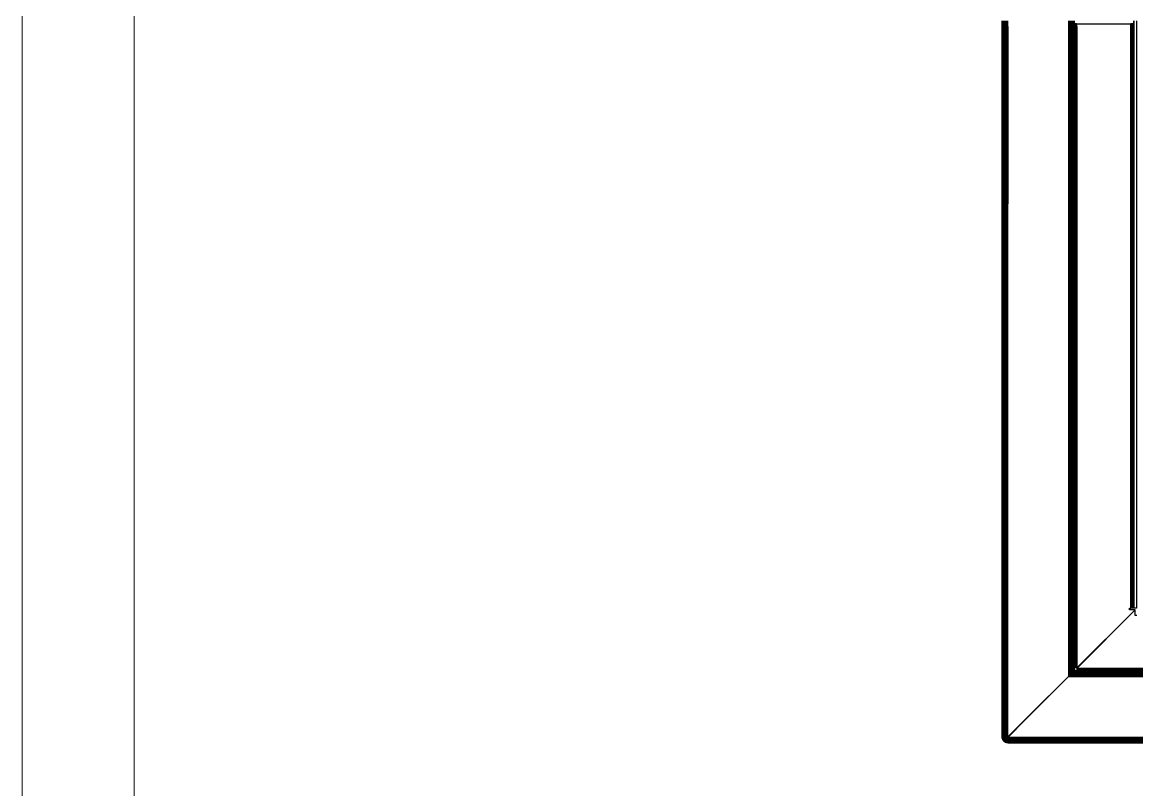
# Model space of a CAD drawing. Header units: inches. Extents: x 12 to 4609, y 5 to 3256.
# Drawn here: x 12 to 783, y 1609 to 2141 of the extents above; entities that cross this region are included whole.
import ezdxf

# ---------------------------------------------------------------- set-up
doc = ezdxf.new("R2010")
doc.units = ezdxf.units.IN
doc.header["$MEASUREMENT"] = 0
doc.layers.add('tabelka', color=155, linetype='Continuous')

msp = doc.modelspace()

# ---------------------------------------------------------------- linework, layer by layer
for p, q in [((690.19, 1645.8), (690.19, 2141.81)), ((690.19, 1645.8), (690.3, 2137.81)), ((690.3, 2137.81), (690.3, 2141.81)), ((690.3, 2137.81), (690.32, 1645.81)), ((690.51, 2137.81), (690.32, 1645.81)), ((690.51, 2137.81), (690.51, 2141.81)), ((690.52, 1645.82), (690.51, 2137.81)), ((690.52, 1645.82), (690.82, 2137.81)), ((690.54, 1645.82), (690.82, 2137.81)), ((690.82, 2137.81), (690.58, 1645.82)), ((690.82, 2137.81), (690.82, 2141.81)), ((690.82, 1645.82), (690.82, 2137.81)), ((690.82, 1645.82), (691.23, 2137.81)), ((691.23, 2137.81), (691.12, 1645.83)), ((691.23, 2137.81), (691.23, 2141.81)), ((691.72, 2137.81), (691.23, 1645.83)), ((691.23, 2137.81), (691.23, 1645.83)), ((691.69, 1645.84), (691.72, 2137.81)), ((691.69, 1645.84), (692.27, 2137.81)), ((691.72, 2137.81), (691.72, 2141.81)), ((692.27, 2137.81), (692.25, 1645.84)), ((692.25, 1645.84), (692.88, 2137.81)), ((692.27, 2137.81), (692.27, 2141.81)), ((692.88, 2137.81), (692.85, 1645.85)), ((692.88, 2137.81), (692.88, 2141.81)), ((693.52, 2137.81), (692.88, 1645.85)), ((692.88, 2137.81), (692.88, 1645.85)), ((693.49, 1645.86), (693.52, 2137.81)), ((693.52, 2137.81), (693.52, 2141.81)), ((693.52, 2137.81), (693.67, 1645.86)), ((694.18, 2137.81), (693.67, 1645.86)), ((694.18, 2137.81), (694.18, 2141.81)), ((694.18, 1645.86), (694.18, 2137.81)), ((736, 2141.81), (736, 1687.69)), ((736.7, 2141.81), (736, 1687.69)), ((736.7, 2141.81), (736.7, 1688.37)), ((737.37, 2141.81), (736.7, 1688.37)), ((737.37, 2141.81), (736.75, 1688.37)), ((737.37, 1688.98), (738, 2141.81)), ((737.37, 1688.98), (737.37, 2141.81)), ((737.47, 1689.08), (738, 2141.81)), ((738, 2141.81), (737.56, 1689.18)), ((738, 2141.81), (738, 1689.61)), ((738.58, 2141.81), (738, 1689.61)), ((738.58, 2141.81), (738.22, 1689.84)), ((738.57, 1690.18), (739.07, 2141.81)), ((738.57, 1690.18), (738.58, 2141.81)), ((738.79, 1690.4), (739.07, 2141.81)), ((739.07, 2141.81), (738.86, 1690.48)), ((739.07, 2141.81), (739.06, 1690.67)), ((739.46, 2137.81), (739.06, 1690.67)), ((739.47, 2138.72), (739.46, 2138.43)), ((739.51, 2138.43), (739.46, 2138.43)), ((739.46, 2138.43), (739.46, 2138.12)), ((739.51, 2138.12), (739.46, 2138.12)), ((739.46, 2138.12), (739.46, 2137.81)), ((739.51, 2137.81), (739.46, 2137.81)), ((739.47, 2051.24), (739.46, 2137.81)), ((739.47, 2141.81), (739.47, 2139.78)), ((739.51, 2139.81), (739.47, 2139.78)), ((739.47, 2139.78), (739.47, 2139.71)), ((739.51, 2139.71), (739.47, 2139.71)), ((739.47, 2139.71), (739.47, 2139.59)), ((739.47, 2139.59), (739.51, 2139.59)), ((739.47, 2139.59), (739.47, 2139.43)), ((739.51, 2139.43), (739.47, 2139.43)), ((739.47, 2139.43), (739.47, 2139.22)), ((739.51, 2139.22), (739.47, 2139.22)), ((739.47, 2139.22), (739.47, 2138.98)), ((739.51, 2138.98), (739.47, 2138.98)), ((739.47, 2138.98), (739.47, 2138.72)), ((739.51, 2138.72), (739.47, 2138.72)), ((739.47, 2051.24), (739.51, 2137.81)), ((739.76, 2139.78), (739.51, 2139.81)), ((739.51, 2139.71), (739.51, 2139.81)), ((739.76, 2139.71), (739.51, 2139.71)), ((739.51, 2139.59), (739.51, 2139.71)), ((739.51, 2139.59), (739.76, 2139.59)), ((739.51, 2139.43), (739.51, 2139.59)), ((739.76, 2139.43), (739.51, 2139.43)), ((739.51, 2139.22), (739.51, 2139.43)), ((739.76, 2139.22), (739.51, 2139.22)), ((739.51, 2138.98), (739.51, 2139.22)), ((739.76, 2138.98), (739.51, 2138.98)), ((739.51, 2138.72), (739.51, 2138.98)), ((739.76, 2138.72), (739.51, 2138.72)), ((739.51, 2138.43), (739.51, 2138.72)), ((739.76, 2138.43), (739.51, 2138.43)), ((739.51, 2138.12), (739.51, 2138.43)), ((739.76, 2138.12), (739.51, 2138.12)), ((739.51, 2137.81), (739.51, 2138.12)), ((739.51, 2137.81), (739.54, 1818.05)), ((739.76, 2137.81), (739.51, 2137.81)), ((739.67, 2009.97), (739.51, 2137.81)), ((739.67, 2009.97), (739.76, 2137.81)), ((739.76, 2137.81), (739.73, 1961.67)), ((739.76, 2141.81), (739.76, 2139.78)), ((739.95, 2139.78), (739.76, 2139.78)), ((739.76, 2139.78), (739.76, 2139.71)), ((739.95, 2139.71), (739.76, 2139.71)), ((739.76, 2139.71), (739.76, 2139.59)), ((739.76, 2139.59), (739.95, 2139.59)), ((739.76, 2139.59), (739.76, 2139.43)), ((739.95, 2139.43), (739.76, 2139.43)), ((739.76, 2139.43), (739.76, 2139.22)), ((739.95, 2139.22), (739.76, 2139.22)), ((739.76, 2139.22), (739.76, 2138.98)), ((739.95, 2138.98), (739.76, 2138.98)), ((739.76, 2138.98), (739.76, 2138.72)), ((739.95, 2138.72), (739.76, 2138.72)), ((739.76, 2138.72), (739.76, 2138.43)), ((739.95, 2138.43), (739.76, 2138.43)), ((739.76, 2138.43), (739.76, 2138.12)), ((739.95, 2138.12), (739.76, 2138.12)), ((739.76, 2138.12), (739.76, 2137.81)), ((739.97, 2137.81), (739.76, 2137.81)), ((739.87, 1849.78), (739.76, 2137.81)), ((739.95, 2141.81), (739.95, 2139.78)), ((739.98, 2139.81), (739.95, 2139.78)), ((739.95, 2139.78), (739.95, 2139.71)), ((739.98, 2139.71), (739.95, 2139.71)), ((739.95, 2139.71), (739.95, 2139.59)), ((739.95, 2139.59), (739.99, 2139.59)), ((739.95, 2139.59), (739.95, 2139.43)), ((739.99, 2139.43), (739.95, 2139.43)), ((739.95, 2139.43), (739.95, 2139.22)), ((739.99, 2139.22), (739.95, 2139.22)), ((739.95, 2139.22), (739.95, 2138.98)), ((739.99, 2138.98), (739.95, 2138.98)), ((739.95, 2138.98), (739.95, 2138.72)), ((739.99, 2138.72), (739.95, 2138.72)), ((739.95, 2138.72), (739.95, 2138.43)), ((739.99, 2138.43), (739.95, 2138.43)), ((739.95, 2138.43), (739.95, 2138.12)), ((739.99, 2138.12), (739.95, 2138.12)), ((739.95, 2138.12), (739.97, 2137.81)), ((739.97, 2137.81), (739.99, 2138.12)), ((739.97, 1914.44), (739.97, 2137.81)), ((740.03, 2137.81), (739.97, 1914.44)), ((740, 2141.81), (739.98, 2139.81)), ((740, 2139.78), (739.98, 2139.81)), ((739.98, 2139.71), (740, 2139.78)), ((739.99, 2139.59), (739.98, 2139.71)), ((739.98, 2139.71), (740.06, 2139.71)), ((739.99, 2139.43), (739.99, 2139.59)), ((739.99, 2139.59), (740.06, 2139.59)), ((739.99, 2139.22), (739.99, 2139.43)), ((739.99, 2139.43), (740.06, 2139.43)), ((739.99, 2138.98), (739.99, 2139.22)), ((739.99, 2139.22), (740.06, 2139.22)), ((739.99, 2138.72), (739.99, 2138.98)), ((739.99, 2138.98), (740.06, 2138.98)), ((739.99, 2138.43), (739.99, 2138.72)), ((739.99, 2138.72), (740.06, 2138.72)), ((740, 2138.16), (739.99, 2138.43)), ((740.07, 2138.43), (739.99, 2138.43)), ((740, 2138.16), (739.99, 2138.12)), ((740.03, 2137.81), (739.99, 2138.12)), ((740, 2139.78), (740.03, 2139.81)), ((740.07, 2138.43), (740, 2138.16)), ((740.06, 2139.81), (740.03, 2139.81)), ((740.06, 2139.71), (740.06, 2139.81)), ((740.13, 2139.81), (740.06, 2139.81)), ((740.06, 2139.59), (740.06, 2139.71)), ((740.13, 2139.71), (740.06, 2139.71)), ((740.06, 2139.59), (740.13, 2139.59)), ((740.06, 2139.43), (740.06, 2139.59)), ((740.06, 2139.22), (740.06, 2139.43)), ((740.13, 2139.43), (740.06, 2139.43)), ((740.06, 2138.98), (740.06, 2139.22)), ((740.13, 2139.22), (740.06, 2139.22)), ((740.06, 2138.72), (740.06, 2138.98)), ((740.13, 2138.98), (740.06, 2138.98)), ((740.07, 2138.43), (740.06, 2138.72)), ((740.13, 2138.72), (740.06, 2138.72)), ((740.06, 2137.81), (740.07, 2138.43)), ((740.09, 1936.57), (740.06, 2137.81)), ((740.12, 2094.27), (740.06, 2137.81)), ((740.13, 2138.59), (740.07, 2138.43)), ((740.13, 2138.59), (740.12, 2094.27)), ((740.13, 2139.71), (740.13, 2139.81)), ((740.29, 2139.81), (740.13, 2139.81)), ((740.13, 2139.59), (740.13, 2139.71)), ((740.29, 2139.71), (740.13, 2139.71)), ((740.13, 2139.43), (740.13, 2139.59)), ((740.13, 2139.59), (740.29, 2139.59)), ((740.13, 2139.22), (740.13, 2139.43)), ((740.29, 2139.43), (740.13, 2139.43)), ((740.13, 2138.98), (740.13, 2139.22)), ((740.29, 2139.22), (740.13, 2139.22)), ((740.13, 2138.72), (740.13, 2138.98)), ((740.29, 2138.98), (740.13, 2138.98)), ((740.19, 2138.72), (740.13, 2138.59)), ((740.13, 2138.59), (740.13, 2138.72)), ((740.19, 2138.72), (740.13, 2138.72)), ((740.29, 2138.89), (740.19, 2138.72)), ((740.29, 2137.81), (740.25, 2003.94)), ((740.29, 2139.71), (740.29, 2139.81)), ((740.49, 2139.81), (740.29, 2139.81)), ((740.29, 2139.59), (740.29, 2139.71)), ((740.49, 2139.71), (740.29, 2139.71)), ((740.29, 2139.43), (740.29, 2139.59)), ((740.29, 2139.59), (740.49, 2139.59)), ((740.29, 2139.22), (740.29, 2139.43)), ((740.49, 2139.43), (740.29, 2139.43)), ((740.29, 2138.98), (740.29, 2139.22)), ((740.49, 2139.22), (740.29, 2139.22)), ((740.35, 2138.98), (740.29, 2138.89)), ((740.29, 2138.89), (740.29, 2138.98)), ((740.35, 2138.98), (740.29, 2138.98)), ((740.29, 2137.81), (740.29, 2138.89)), ((740.3, 1967.92), (740.29, 2137.81)), ((740.49, 2139.15), (740.35, 2138.98)), ((740.39, 1898.1), (740.49, 2137.81)), ((740.47, 1841.41), (740.49, 2137.81)), ((740.49, 2139.71), (740.49, 2139.81)), ((740.49, 2139.81), (740.74, 2139.81)), ((740.49, 2139.59), (740.49, 2139.71)), ((740.74, 2139.71), (740.49, 2139.71)), ((740.49, 2139.43), (740.49, 2139.59)), ((740.49, 2139.59), (740.74, 2139.59)), ((740.49, 2139.22), (740.49, 2139.43)), ((740.74, 2139.43), (740.49, 2139.43)), ((740.55, 2139.22), (740.49, 2139.15)), ((740.49, 2139.15), (740.49, 2139.22)), ((740.55, 2139.22), (740.49, 2139.22)), ((740.49, 2137.81), (740.49, 2139.15)), ((740.5, 1821.1), (740.49, 2137.81)), ((740.74, 2139.39), (740.55, 2139.22)), ((740.73, 2097.1), (740.74, 2137.81)), ((740.74, 2139.71), (740.74, 2139.81)), ((740.74, 2139.81), (741.01, 2139.81)), ((740.74, 2139.59), (740.74, 2139.71)), ((741.01, 2139.71), (740.74, 2139.71)), ((740.74, 2139.43), (740.74, 2139.59)), ((740.74, 2139.59), (741.01, 2139.59)), ((740.79, 2139.43), (740.74, 2139.39)), ((740.74, 2139.39), (740.74, 2139.43)), ((740.79, 2139.43), (740.74, 2139.43)), ((740.74, 2137.81), (740.74, 2139.39)), ((741.01, 2139.56), (740.79, 2139.43)), ((741.01, 2137.81), (740.91, 1966.34)), ((741.01, 2137.81), (741, 1904.09)), ((741.01, 2139.71), (741.01, 2139.81)), ((741.32, 2139.81), (741.01, 2139.81)), ((741.01, 2139.59), (741.01, 2139.71)), ((741.31, 2139.71), (741.01, 2139.71)), ((741.06, 2139.59), (741.01, 2139.59)), ((741.01, 2139.59), (741.01, 2139.56)), ((741.01, 2137.81), (741.01, 2139.56)), ((741.31, 2139.71), (741.06, 2139.59)), ((741.31, 2137.81), (741.1, 1839.21)), ((741.12, 1825.59), (741.31, 2137.81)), ((741.31, 2139.71), (741.32, 2139.81)), ((741.35, 2139.71), (741.31, 2139.71)), ((741.31, 2137.81), (741.31, 2139.71)), ((741.31, 1693.64), (741.31, 2137.81)), ((741.31, 2137.81), (741.36, 1761.21)), ((741.31, 2137.81), (741.42, 1847.42)), ((741.32, 2139.81), (741.63, 2139.81)), ((741.65, 2139.78), (741.35, 2139.71)), ((741.42, 1847.42), (741.63, 2137.81)), ((741.44, 1808.83), (741.63, 2137.81)), ((741.65, 2139.78), (741.63, 2139.81)), ((741.63, 2137.81), (741.65, 2139.78)), ((741.63, 2137.81), (741.64, 1835.38)), ((741.96, 2137.81), (741.64, 1693.64)), ((741.65, 2139.78), (741.67, 2139.81)), ((741.67, 2139.81), (741.96, 2139.81)), ((741.96, 2137.81), (741.67, 1693.64)), ((741.96, 2137.81), (741.96, 2139.81)), ((741.96, 2139.81), (779.3, 2139.81)), ((741.96, 2137.81), (741.96, 1693.65)), ((779.3, 1734.98), (779.3, 2139.81)), ((779.64, 2139.81), (779.3, 2139.81)), ((779.64, 2139.81), (779.64, 1734.98)), ((779.99, 2139.81), (779.64, 2139.81)), ((779.99, 2139.81), (779.99, 1734.98)), ((780.3, 2139.81), (779.99, 2139.81)), ((780.3, 2139.81), (780.3, 1734.98)), ((780.58, 2139.81), (780.3, 2139.81)), ((780.58, 2139.81), (780.58, 1734.98)), ((780.83, 2139.81), (780.58, 2139.81)), ((780.83, 2139.81), (780.83, 1734.98)), ((781.03, 2139.81), (780.83, 2139.81)), ((781.03, 2139.81), (781.03, 1734.98)), ((781.09, 2139.81), (781.03, 2139.81)), ((781.09, 2141.81), (781.09, 2139.81)), ((781.2, 2141.81), (781.18, 1734.98)), ((781.27, 2141.81), (781.27, 1734.98)), ((781.3, 2141.81), (781.3, 1734.98)), ((783.3, 2141.81), (783.3, 1734.98)), ((740.12, 2094.27), (740.14, 2085.91)), ((740.73, 2097.1), (740.74, 2087.8)), ((740.09, 1936.57), (740.14, 2085.91)), ((740.14, 2085.91), (740.14, 1693.63)), ((740.25, 2003.94), (740.14, 2085.91)), ((740.5, 1693.63), (740.74, 2087.8)), ((740.74, 2087.8), (740.76, 1693.62)), ((740.91, 1966.34), (740.74, 2087.8)), ((739.47, 2051.24), (739.33, 1693.61)), ((739.45, 1693.62), (739.47, 2051.24)), ((739.54, 1818.05), (739.67, 2009.97)), ((739.73, 1961.67), (739.67, 2009.97)), ((740.25, 2003.94), (740.14, 1693.63)), ((740.3, 1967.92), (740.25, 2003.94)), ((740.3, 1693.63), (740.3, 1967.92)), ((740.39, 1898.1), (740.3, 1967.92)), ((739.75, 1950.41), (739.73, 1961.67)), ((740.69, 1961.46), (740.72, 1693.63)), ((740.91, 1966.34), (740.76, 1693.62)), ((741, 1904.09), (740.91, 1966.34)), ((739.75, 1950.41), (739.69, 1693.62)), ((739.75, 1950.41), (739.73, 1693.62)), ((739.87, 1849.78), (739.75, 1950.41)), ((740.07, 1856.2), (740.09, 1936.57)), ((740.11, 1693.63), (740.09, 1936.57)), ((739.94, 1797.77), (739.97, 1914.44)), ((740.3, 1693.63), (740.39, 1898.1)), ((740.47, 1841.41), (740.39, 1898.1)), ((741, 1904.09), (741, 1693.64)), ((741.1, 1839.21), (741, 1904.09)), ((740.67, 1693.63), (740.67, 1886.22)), ((740.03, 1725.93), (740.07, 1856.2)), ((740.07, 1693.63), (740.07, 1856.2)), ((739.94, 1797.77), (739.87, 1849.78)), ((739.93, 1693.62), (739.87, 1849.78)), ((741.36, 1761.21), (741.42, 1847.42)), ((741.42, 1847.42), (741.44, 1808.83)), ((740.45, 1693.61), (740.47, 1841.41)), ((740.5, 1821.1), (740.47, 1841.41)), ((741.1, 1839.21), (741, 1693.64)), ((741.12, 1825.59), (741.1, 1839.21)), ((741.64, 1835.38), (741.48, 1693.64)), ((741.64, 1835.38), (741.64, 1693.64)), ((740.5, 1693.63), (740.5, 1821.1)), ((741.04, 1693.63), (741.12, 1825.59)), ((741.31, 1693.64), (741.12, 1825.59)), ((739.45, 1693.62), (739.54, 1818.05)), ((739.54, 1818.05), (739.55, 1693.62)), ((741.37, 1693.64), (741.44, 1808.83)), ((741.44, 1808.83), (741.48, 1693.64)), ((739.98, 1764.37), (739.94, 1797.77)), ((739.98, 1764.37), (739.93, 1693.62)), ((739.97, 1693.62), (739.98, 1764.37)), ((740.03, 1725.93), (739.98, 1764.37)), ((741.31, 1693.64), (741.36, 1761.21)), ((741.36, 1761.21), (741.37, 1693.64)), ((741.96, 1693.65), (782.3, 1733.98)), ((742.03, 1693.58), (782.37, 1733.91)), ((778.3, 1733.98), (778.3, 1734.98)), ((778.3, 1734.98), (779.3, 1734.98)), ((782.3, 1733.98), (778.3, 1733.98)), ((779.64, 1734.98), (779.3, 1734.98)), ((779.99, 1734.98), (779.64, 1734.98)), ((780.3, 1734.98), (779.99, 1734.98)), ((780.58, 1734.98), (780.3, 1734.98)), ((780.83, 1734.98), (780.58, 1734.98)), ((781.03, 1734.98), (780.83, 1734.98)), ((781.18, 1734.98), (781.03, 1734.98)), ((781.27, 1734.98), (781.18, 1734.98)), ((781.3, 1734.98), (781.27, 1734.98)), ((783.3, 1734.98), (781.3, 1734.98)), ((782.37, 1729.91), (782.37, 1733.91)), ((783.37, 1729.91), (782.37, 1729.91)), ((740.03, 1720.65), (740.03, 1725.93)), ((740.07, 1693.63), (740.03, 1720.65)), ((740.03, 1693.62), (740.03, 1720.65)), ((740.67, 1693.63), (740.63, 1726.27)), ((738.2, 1689.81), (738.22, 1689.84)), ((738.22, 1689.84), (1190.19, 1689.43)), ((738.34, 1689.96), (1190.19, 1689.97)), ((738.34, 1689.96), (1190.19, 1689.43)), ((738.79, 1690.4), (738.86, 1690.42)), ((738.83, 1690.45), (738.86, 1690.45)), ((738.86, 1690.48), (1190.19, 1690.45)), ((738.86, 1690.45), (738.86, 1690.42)), ((738.86, 1690.45), (739.06, 1690.45)), ((738.86, 1690.42), (739.06, 1690.42)), ((739.06, 1690.45), (739.06, 1690.42)), ((739.06, 1690.45), (739.33, 1690.45)), ((739.06, 1690.42), (739.33, 1690.42)), ((1190.19, 1690.85), (739.23, 1690.84)), ((739.23, 1690.84), (1190.19, 1690.45)), ((739.45, 1693.62), (739.33, 1693.61)), ((739.33, 1693.58), (739.33, 1693.61)), ((739.33, 1693.58), (739.45, 1693.58)), ((739.33, 1692.94), (739.33, 1693.58)), ((739.33, 1692.94), (739.45, 1693.06)), ((739.33, 1692.56), (739.33, 1692.94)), ((739.45, 1692.68), (739.33, 1692.56)), ((739.33, 1692.14), (739.33, 1692.56)), ((739.33, 1692.14), (739.45, 1692.26)), ((739.33, 1691.68), (739.33, 1692.14)), ((739.45, 1691.8), (739.33, 1691.68)), ((739.45, 1691.68), (739.33, 1691.68)), ((739.33, 1691.54), (739.33, 1691.68)), ((739.45, 1691.48), (739.33, 1691.54)), ((739.33, 1691.43), (739.33, 1691.54)), ((739.33, 1691.43), (739.45, 1691.48)), ((739.33, 1691.43), (739.45, 1691.43)), ((739.33, 1691.35), (739.33, 1691.43)), ((739.33, 1691.35), (739.45, 1691.35)), ((739.33, 1691.31), (739.33, 1691.35)), ((739.33, 1691.31), (739.45, 1691.31)), ((739.33, 1691.24), (739.33, 1691.31)), ((739.33, 1691.19), (739.38, 1691.24)), ((739.38, 1691.24), (739.33, 1691.24)), ((739.33, 1691.19), (739.33, 1691.24)), ((739.35, 1690.96), (739.33, 1691.19)), ((739.33, 1691.19), (739.45, 1691.19)), ((739.33, 1690.94), (739.35, 1690.96)), ((739.33, 1690.42), (739.33, 1690.45)), ((739.33, 1690.42), (739.36, 1690.45)), ((739.33, 1690.45), (739.36, 1690.45)), ((739.33, 1690.42), (739.41, 1690.42)), ((739.35, 1690.96), (1190.19, 1690.85)), ((739.36, 1690.45), (739.41, 1690.45)), ((739.38, 1691.24), (739.45, 1691.31)), ((739.45, 1691.23), (739.38, 1691.24)), ((739.45, 1691.19), (739.38, 1691.24)), ((739.41, 1690.42), (739.41, 1690.45)), ((739.41, 1690.45), (739.48, 1690.45)), ((739.41, 1690.42), (739.45, 1690.42)), ((739.45, 1693.58), (739.45, 1693.62)), ((739.55, 1693.62), (739.45, 1693.62)), ((739.45, 1693.58), (739.69, 1693.58)), ((739.45, 1693.06), (739.45, 1693.58)), ((739.45, 1693.06), (739.69, 1693.3)), ((739.45, 1692.68), (739.45, 1693.06)), ((739.69, 1692.92), (739.45, 1692.68)), ((739.45, 1692.26), (739.45, 1692.68)), ((739.45, 1692.26), (739.69, 1692.5)), ((739.45, 1691.8), (739.45, 1692.26)), ((739.69, 1692.03), (739.45, 1691.8)), ((739.45, 1691.68), (739.45, 1691.8)), ((739.69, 1691.68), (739.45, 1691.68)), ((739.45, 1691.48), (739.45, 1691.68)), ((739.45, 1691.48), (739.61, 1691.55)), ((739.57, 1691.43), (739.45, 1691.48)), ((739.45, 1691.43), (739.45, 1691.48)), ((739.45, 1691.43), (739.57, 1691.43)), ((739.45, 1691.35), (739.45, 1691.43)), ((739.45, 1691.35), (739.49, 1691.35)), ((739.45, 1691.31), (739.45, 1691.35)), ((739.45, 1691.31), (739.49, 1691.35)), ((739.45, 1691.31), (739.57, 1691.31)), ((739.45, 1691.23), (739.45, 1691.31)), ((739.45, 1691.19), (739.45, 1691.23)), ((739.55, 1691.23), (739.45, 1691.23)), ((739.45, 1691.07), (739.45, 1691.19)), ((739.54, 1691.17), (739.45, 1691.19)), ((739.45, 1690.42), (739.45, 1690.45)), ((739.45, 1690.42), (739.52, 1690.42)), ((739.48, 1690.45), (739.52, 1690.42)), ((739.48, 1690.45), (739.52, 1690.45)), ((739.49, 1691.35), (739.57, 1691.43)), ((739.49, 1691.35), (739.57, 1691.35)), ((739.56, 1690.45), (739.52, 1690.42)), ((739.52, 1690.42), (739.52, 1690.45)), ((739.52, 1690.45), (739.56, 1690.45)), ((739.52, 1690.42), (739.69, 1690.42)), ((739.55, 1691.23), (739.54, 1691.17)), ((739.69, 1691.17), (739.54, 1691.17)), ((739.69, 1693.58), (739.55, 1693.62)), ((739.55, 1693.62), (739.69, 1693.62)), ((739.57, 1691.31), (739.55, 1691.23)), ((739.67, 1691.24), (739.55, 1691.23)), ((739.56, 1690.45), (739.71, 1690.45)), ((739.59, 1691.45), (739.57, 1691.43)), ((739.65, 1691.39), (739.57, 1691.43)), ((739.57, 1691.43), (739.64, 1691.43)), ((739.57, 1691.43), (739.57, 1691.35)), ((739.57, 1691.35), (739.65, 1691.35)), ((739.57, 1691.35), (739.57, 1691.31)), ((739.57, 1691.31), (739.66, 1691.31)), ((739.61, 1691.55), (739.59, 1691.45)), ((739.59, 1691.45), (739.63, 1691.49)), ((739.61, 1691.55), (739.67, 1691.56)), ((739.61, 1691.55), (739.63, 1691.49)), ((739.63, 1691.49), (739.67, 1691.56)), ((739.63, 1691.49), (739.64, 1691.43)), ((739.64, 1691.43), (739.65, 1691.39)), ((739.64, 1691.43), (739.73, 1691.43)), ((739.69, 1691.37), (739.65, 1691.39)), ((739.65, 1691.39), (739.65, 1691.35)), ((739.65, 1691.35), (739.69, 1691.37)), ((739.65, 1691.35), (739.66, 1691.31)), ((739.66, 1691.31), (739.67, 1691.24)), ((739.66, 1691.31), (739.73, 1691.31)), ((739.69, 1691.68), (739.67, 1691.56)), ((739.67, 1691.56), (739.71, 1691.57)), ((739.67, 1691.24), (739.69, 1691.22)), ((739.73, 1693.62), (739.69, 1693.62)), ((739.69, 1693.62), (739.69, 1693.58)), ((739.69, 1693.58), (739.73, 1693.58)), ((739.69, 1693.58), (739.69, 1693.3)), ((739.69, 1693.3), (739.73, 1693.33)), ((739.69, 1693.3), (739.69, 1692.92)), ((739.73, 1692.96), (739.69, 1692.92)), ((739.69, 1692.92), (739.69, 1692.5)), ((739.69, 1692.5), (739.73, 1692.53)), ((739.69, 1692.5), (739.69, 1692.03)), ((739.73, 1692.07), (739.69, 1692.03)), ((739.69, 1692.03), (739.69, 1691.68)), ((739.73, 1691.68), (739.69, 1691.68)), ((739.73, 1691.35), (739.69, 1691.37)), ((739.69, 1691.22), (739.69, 1691.17)), ((739.73, 1691.22), (739.69, 1691.22)), ((739.73, 1691.17), (739.69, 1691.17)), ((739.69, 1690.42), (739.71, 1690.45)), ((739.69, 1690.42), (739.82, 1690.42)), ((739.71, 1691.57), (739.73, 1691.59)), ((739.71, 1691.57), (739.73, 1691.43)), ((739.71, 1690.45), (739.82, 1690.45)), ((739.93, 1693.62), (739.73, 1693.62)), ((739.73, 1693.62), (739.93, 1693.58)), ((739.73, 1693.62), (739.73, 1693.58)), ((739.73, 1693.58), (739.93, 1693.58)), ((739.73, 1693.58), (739.73, 1693.33)), ((739.73, 1693.33), (739.93, 1693.54)), ((739.73, 1693.33), (739.73, 1692.96)), ((739.93, 1693.16), (739.73, 1692.96)), ((739.73, 1692.96), (739.73, 1692.53)), ((739.73, 1692.53), (739.93, 1692.74)), ((739.73, 1692.53), (739.73, 1692.07)), ((739.93, 1692.28), (739.73, 1692.07)), ((739.73, 1692.07), (739.73, 1691.68)), ((739.83, 1691.69), (739.73, 1691.68)), ((739.73, 1691.59), (739.83, 1691.69)), ((739.73, 1691.68), (739.73, 1691.59)), ((739.73, 1691.59), (739.93, 1691.6)), ((739.73, 1691.59), (739.93, 1691.56)), ((739.73, 1691.43), (739.73, 1691.35)), ((739.73, 1691.43), (739.93, 1691.43)), ((739.73, 1691.35), (739.73, 1691.31)), ((739.8, 1691.31), (739.73, 1691.35)), ((739.73, 1691.35), (739.93, 1691.35)), ((739.73, 1691.31), (739.73, 1691.22)), ((739.73, 1691.31), (739.8, 1691.31)), ((739.73, 1691.22), (739.73, 1691.17)), ((739.82, 1691.19), (739.73, 1691.22)), ((739.79, 1691.17), (739.73, 1691.17)), ((739.82, 1691.19), (739.79, 1691.17)), ((739.8, 1691.31), (739.95, 1691.32)), ((739.89, 1691.27), (739.8, 1691.31)), ((739.82, 1691.19), (739.87, 1691.24)), ((739.87, 1691.19), (739.82, 1691.19)), ((739.82, 1690.42), (739.82, 1690.45)), ((739.82, 1690.45), (739.99, 1690.45)), ((739.82, 1690.42), (739.99, 1690.42)), ((739.83, 1691.69), (739.93, 1691.79)), ((739.93, 1691.69), (739.83, 1691.69)), ((739.89, 1691.27), (739.87, 1691.24)), ((739.94, 1691.25), (739.87, 1691.24)), ((739.93, 1691.21), (739.87, 1691.19)), ((739.87, 1691.19), (739.92, 1691.17)), ((739.95, 1691.32), (739.89, 1691.27)), ((739.94, 1691.25), (739.89, 1691.27)), ((739.92, 1691.17), (739.93, 1691.21)), ((739.92, 1691.17), (739.96, 1691.17)), ((739.97, 1693.62), (739.93, 1693.62)), ((739.93, 1693.62), (739.93, 1693.58)), ((739.93, 1693.54), (739.97, 1693.58)), ((739.93, 1693.58), (739.97, 1693.58)), ((739.93, 1693.58), (739.93, 1693.54)), ((739.93, 1693.54), (739.93, 1693.16)), ((740, 1693.23), (739.93, 1693.16)), ((739.93, 1693.16), (739.93, 1692.74)), ((739.93, 1692.74), (740, 1692.81)), ((739.93, 1692.74), (739.93, 1692.28)), ((740, 1692.35), (739.93, 1692.28)), ((739.93, 1692.28), (739.93, 1691.79)), ((739.93, 1691.79), (740, 1691.86)), ((739.93, 1691.79), (739.93, 1691.69)), ((740, 1691.69), (739.93, 1691.69)), ((739.93, 1691.69), (739.93, 1691.6)), ((739.93, 1691.6), (739.99, 1691.61)), ((739.93, 1691.6), (739.93, 1691.56)), ((739.93, 1691.56), (739.93, 1691.43)), ((739.93, 1691.43), (739.98, 1691.56)), ((739.93, 1691.56), (739.98, 1691.56)), ((739.93, 1691.35), (739.93, 1691.43)), ((739.93, 1691.43), (740.03, 1691.43)), ((739.95, 1691.32), (739.93, 1691.35)), ((739.93, 1691.21), (739.94, 1691.25)), ((739.94, 1691.25), (739.95, 1691.32)), ((740.02, 1691.39), (739.95, 1691.32)), ((739.95, 1691.32), (740, 1691.31)), ((739.96, 1691.17), (740, 1691.31)), ((739.96, 1691.17), (740.07, 1691.17)), ((739.97, 1693.58), (739.97, 1693.62)), ((740, 1693.61), (739.97, 1693.62)), ((740.03, 1693.59), (739.97, 1693.58)), ((739.97, 1693.58), (740, 1693.23)), ((739.98, 1691.56), (739.99, 1691.61)), ((739.98, 1691.56), (740.06, 1691.56)), ((739.99, 1691.61), (740, 1691.69)), ((739.99, 1691.61), (740.07, 1691.62)), ((740.02, 1690.45), (739.99, 1690.42)), ((739.99, 1690.42), (739.99, 1690.45)), ((739.99, 1690.45), (740.02, 1690.45)), ((739.99, 1690.42), (740.07, 1690.42)), ((740.07, 1693.63), (740, 1693.61)), ((740, 1693.61), (740.03, 1693.62)), ((740.03, 1693.59), (740, 1693.61)), ((740.03, 1693.59), (740, 1693.23)), ((740, 1693.23), (740.09, 1692.89)), ((740, 1693.23), (740, 1692.81)), ((740, 1692.81), (740.09, 1692.89)), ((740, 1692.81), (740, 1692.35)), ((740.23, 1692.58), (740, 1692.35)), ((740, 1692.35), (740, 1691.86)), ((740, 1691.86), (740.43, 1692.29)), ((740, 1691.86), (740, 1691.69)), ((740, 1691.31), (740.02, 1691.39)), ((740, 1691.31), (740.07, 1691.31)), ((740.02, 1691.39), (740.03, 1691.43)), ((740.02, 1690.45), (740.07, 1690.45)), ((740.08, 1693.59), (740.03, 1693.59)), ((740.03, 1691.43), (740.06, 1691.56)), ((740.07, 1691.45), (740.03, 1691.43)), ((740.06, 1691.56), (740.07, 1691.62)), ((740.06, 1691.56), (740.07, 1691.45)), ((740.06, 1691.56), (740.19, 1691.56)), ((740.11, 1693.63), (740.07, 1693.63)), ((740.25, 1691.62), (740.07, 1691.62)), ((740.19, 1691.56), (740.07, 1691.45)), ((740.07, 1691.45), (740.55, 1691.43)), ((740.07, 1691.31), (740.07, 1691.45)), ((740.07, 1691.31), (740.07, 1691.17)), ((740.07, 1691.31), (740.42, 1691.31)), ((740.07, 1691.17), (740.28, 1691.17)), ((740.07, 1690.45), (740.07, 1690.42)), ((740.07, 1690.45), (740.44, 1690.45)), ((740.07, 1690.42), (740.41, 1690.42)), ((740.14, 1693.59), (740.08, 1693.59)), ((740.09, 1692.89), (740.23, 1692.58)), ((740.18, 1693.6), (740.11, 1693.63)), ((740.11, 1693.63), (740.14, 1693.59)), ((740.14, 1693.63), (740.14, 1693.59)), ((740.18, 1693.6), (740.14, 1693.59)), ((740.3, 1693.6), (740.18, 1693.6)), ((740.25, 1691.62), (740.19, 1691.56)), ((740.19, 1691.56), (740.68, 1691.56)), ((740.23, 1692.58), (740.43, 1692.29)), ((740.68, 1692.05), (740.25, 1691.62)), ((740.73, 1691.62), (740.25, 1691.62)), ((740.3, 1691.19), (740.28, 1691.17)), ((740.3, 1693.6), (740.3, 1693.63)), ((740.45, 1693.61), (740.3, 1693.6)), ((740.42, 1691.31), (740.3, 1691.19)), ((740.3, 1691.19), (740.74, 1691.17)), ((740.41, 1690.42), (740.44, 1690.45)), ((740.41, 1690.42), (740.79, 1690.42)), ((740.42, 1691.31), (740.55, 1691.43)), ((740.42, 1691.31), (740.89, 1691.31)), ((740.43, 1692.29), (740.68, 1692.05)), ((740.44, 1690.45), (740.82, 1690.45)), ((740.5, 1693.63), (740.45, 1693.61)), ((740.67, 1693.63), (740.5, 1693.63)), ((740.68, 1691.56), (740.55, 1691.43)), ((740.55, 1691.43), (741.01, 1691.43)), ((740.72, 1693.63), (740.67, 1693.63)), ((740.68, 1692.05), (740.96, 1691.84)), ((740.73, 1691.62), (740.68, 1691.56)), ((740.68, 1691.56), (741.14, 1691.56)), ((740.76, 1693.62), (740.72, 1693.63)), ((740.96, 1691.84), (740.73, 1691.62)), ((741.19, 1691.62), (740.73, 1691.62)), ((740.76, 1691.19), (740.74, 1691.17)), ((740.81, 1693.62), (740.76, 1693.62)), ((740.89, 1691.31), (740.76, 1691.19)), ((740.76, 1691.19), (741.17, 1691.17)), ((740.82, 1690.45), (740.79, 1690.42)), ((740.79, 1690.42), (741.96, 1690.41)), ((740.86, 1693.64), (740.81, 1693.62)), ((740.82, 1690.45), (741.96, 1690.45)), ((740.89, 1693.64), (740.86, 1693.64)), ((740.94, 1693.63), (740.89, 1693.64)), ((740.89, 1691.31), (741.01, 1691.43)), ((740.89, 1691.31), (741.31, 1691.31)), ((741, 1693.64), (740.94, 1693.63)), ((740.96, 1691.84), (741.27, 1691.7)), ((741.04, 1693.63), (741, 1693.64)), ((741.14, 1691.56), (741.01, 1691.43)), ((741.01, 1691.43), (741.43, 1691.43)), ((741.1, 1693.64), (741.04, 1693.63)), ((741.19, 1693.64), (741.1, 1693.64)), ((741.19, 1691.62), (741.14, 1691.56)), ((741.14, 1691.56), (741.56, 1691.56)), ((741.17, 1691.17), (741.19, 1691.19)), ((741.24, 1693.63), (741.19, 1693.64)), ((741.27, 1691.7), (741.19, 1691.62)), ((741.55, 1691.62), (741.19, 1691.62)), ((741.19, 1691.19), (741.31, 1691.31)), ((741.19, 1691.19), (741.55, 1691.17)), ((741.31, 1693.64), (741.24, 1693.63)), ((741.27, 1691.7), (741.55, 1691.62)), ((741.37, 1693.64), (741.31, 1693.64)), ((741.31, 1691.31), (741.43, 1691.43)), ((741.31, 1691.31), (741.69, 1691.31)), ((741.48, 1693.64), (741.37, 1693.64)), ((741.43, 1691.43), (741.56, 1691.56)), ((741.43, 1691.43), (741.81, 1691.43)), ((741.64, 1693.64), (741.48, 1693.64)), ((741.55, 1691.62), (741.6, 1691.6)), ((741.57, 1691.19), (741.55, 1691.17)), ((741.56, 1691.56), (741.6, 1691.6)), ((741.56, 1691.56), (741.94, 1691.56)), ((741.69, 1691.31), (741.57, 1691.19)), ((741.57, 1691.19), (741.96, 1691.17)), ((741.6, 1691.6), (741.94, 1691.56)), ((741.67, 1693.64), (741.64, 1693.64)), ((741.96, 1693.65), (741.67, 1693.64)), ((741.81, 1691.43), (741.69, 1691.31)), ((741.69, 1691.31), (741.96, 1691.31)), ((741.94, 1691.56), (741.81, 1691.43)), ((741.81, 1691.43), (741.96, 1691.43)), ((741.96, 1691.59), (741.94, 1691.56)), ((741.94, 1691.56), (741.96, 1691.55)), ((741.96, 1691.59), (741.97, 1691.62)), ((742.01, 1691.59), (741.96, 1691.59)), ((741.96, 1691.55), (741.96, 1691.43)), ((741.96, 1691.43), (742.01, 1691.43)), ((741.96, 1691.43), (741.96, 1691.31)), ((741.96, 1691.31), (741.96, 1691.17)), ((742, 1691.24), (741.96, 1691.31)), ((741.96, 1691.31), (742, 1691.31)), ((741.96, 1691.17), (742, 1691.17)), ((741.96, 1690.45), (741.96, 1690.41)), ((741.96, 1690.45), (741.99, 1690.45)), ((741.96, 1690.41), (741.99, 1690.41)), ((741.97, 1691.69), (741.98, 1691.75)), ((741.97, 1691.62), (741.97, 1691.69)), ((741.97, 1691.62), (742, 1691.62)), ((741.99, 1691.91), (741.98, 1691.75)), ((742.01, 1691.68), (741.98, 1691.75)), ((741.98, 1691.75), (785.86, 1691.74)), ((741.99, 1692.06), (742.02, 1692.11)), ((741.99, 1691.91), (741.99, 1692.06)), ((742.01, 1691.91), (741.99, 1691.91)), ((741.99, 1690.41), (741.99, 1690.45)), ((741.99, 1690.45), (1190.19, 1690.45)), ((741.99, 1690.45), (938.44, 1690.22)), ((741.99, 1690.41), (938.44, 1690.22)), ((742, 1692.41), (742.02, 1692.58)), ((742.02, 1692.33), (742, 1692.41)), ((742, 1692.41), (1129.6, 1692.36)), ((742, 1692.23), (742.02, 1692.33)), ((742.02, 1692.11), (742, 1692.23)), ((742.01, 1691.68), (742, 1691.62)), ((742, 1691.62), (742.01, 1691.64)), ((742.01, 1691.59), (742, 1691.62)), ((742, 1691.31), (742.01, 1691.43)), ((742, 1691.24), (742, 1691.31)), ((742, 1691.31), (860.57, 1691.28)), ((742, 1691.17), (742, 1691.24)), ((742, 1691.17), (774.08, 1691.17)), ((742.01, 1692.63), (742.02, 1692.84)), ((742.02, 1692.58), (742.01, 1692.63)), ((931.52, 1692.63), (742.01, 1692.63)), ((742.01, 1692.63), (1091.43, 1692.41)), ((909.55, 1691.91), (742.01, 1691.91)), ((742.01, 1691.91), (874.84, 1691.86)), ((742.01, 1691.68), (785.86, 1691.74)), ((742.01, 1691.64), (742.01, 1691.68)), ((1029.15, 1691.68), (742.01, 1691.68)), ((742.01, 1691.64), (1029.15, 1691.68)), ((742.01, 1691.64), (806.02, 1691.62)), ((986.48, 1691.59), (742.01, 1691.59)), ((742.01, 1691.59), (1019, 1691.47)), ((742.01, 1691.43), (742.01, 1691.59)), ((742.01, 1691.43), (982.57, 1691.43)), ((742.01, 1691.43), (910.25, 1691.34)), ((742.02, 1692.84), (742.03, 1692.89)), ((1129.6, 1692.36), (742.02, 1692.33)), ((1186.19, 1692.11), (742.02, 1692.33)), ((742.02, 1692.11), (977.52, 1692)), ((742.02, 1692.11), (1057.58, 1692.11)), ((742.03, 1693.58), (1186.19, 1693.58)), ((742.03, 1693.32), (742.03, 1693.58)), ((1186.19, 1693.58), (742.03, 1693.32)), ((742.03, 1693.23), (742.03, 1693.32)), ((1186.19, 1693.25), (742.03, 1693.32)), ((892.58, 1693.24), (742.03, 1693.23)), ((742.03, 1693.06), (742.03, 1693.23)), ((832.68, 1693.17), (742.03, 1693.23)), ((832.68, 1693.17), (742.03, 1693.06)), ((1186.19, 1692.92), (742.03, 1693.06)), ((742.03, 1692.92), (742.03, 1693.06)), ((742.03, 1692.89), (742.03, 1692.92)), ((742.03, 1692.92), (1186.19, 1692.92)), ((742.03, 1692.92), (789.6, 1692.89)), ((789.6, 1692.89), (742.03, 1692.89)), ((931.52, 1692.63), (742.03, 1692.89)), ((774.08, 1691.17), (790.22, 1691.19)), ((774.08, 1691.17), (1190.19, 1690.85)), ((736, 1687.69), (709.65, 1661.33)), ((736.07, 1687.62), (723.53, 1675.08)), ((736, 1687.69), (736.19, 1687.79)), ((736.07, 1687.62), (1190.19, 1688.24)), ((736.07, 1687.62), (736.19, 1687.79)), ((1190.19, 1687.62), (736.07, 1687.62)), ((736.19, 1687.79), (736.23, 1687.83)), ((736.23, 1687.83), (736.47, 1688.24)), ((736.23, 1687.83), (736.7, 1688.13)), ((736.47, 1688.24), (736.56, 1688.37)), ((736.56, 1688.37), (736.7, 1688.37)), ((736.7, 1688.37), (736.7, 1688.28)), ((736.7, 1688.37), (736.75, 1688.37)), ((736.7, 1688.28), (736.7, 1688.13)), ((736.7, 1688.13), (736.73, 1688.15)), ((736.73, 1688.31), (736.75, 1688.37)), ((736.73, 1688.31), (736.73, 1688.15)), ((736.75, 1688.37), (1190.19, 1688.24)), ((737.24, 1688.85), (1190.19, 1688.85)), ((737.24, 1688.85), (1190.19, 1688.24)), ((737.45, 1689.06), (737.47, 1689.08)), ((737.47, 1689.08), (737.56, 1689.18)), ((1190.19, 1688.85), (737.47, 1689.08)), ((737.56, 1689.18), (1190.19, 1688.85)), ((723.53, 1675.08), (706.57, 1658.11)), ((709.65, 1661.33), (723.53, 1675.08)), ((709.65, 1661.33), (694.18, 1645.86)), ((706.57, 1658.11), (692.76, 1644.39)), ((706.57, 1658.11), (694.25, 1645.79)), ((690.19, 1645.8), (690.27, 1645.81)), ((690.23, 1645.36), (690.19, 1645.8)), ((690.23, 1645.36), (690.56, 1645.41)), ((690.23, 1645.36), (690.53, 1645.37)), ((690.25, 1645.1), (690.23, 1645.36)), ((690.53, 1645.37), (690.25, 1645.1)), ((690.25, 1645.1), (691.29, 1645.28)), ((690.25, 1645.1), (691.22, 1645.21)), ((690.32, 1644.87), (690.25, 1645.1)), ((690.27, 1645.81), (690.32, 1645.81)), ((690.32, 1645.81), (690.52, 1645.82)), ((690.32, 1644.87), (691.03, 1645.02)), ((690.32, 1644.87), (690.96, 1644.95)), ((690.44, 1644.43), (690.32, 1644.87)), ((690.44, 1644.43), (692.3, 1645.11)), ((690.44, 1644.43), (691.27, 1644.65)), ((690.57, 1644.11), (690.44, 1644.43)), ((690.52, 1645.82), (690.54, 1645.82)), ((690.56, 1645.41), (690.53, 1645.37)), ((690.53, 1645.37), (691.42, 1645.41)), ((690.54, 1645.82), (690.58, 1645.82)), ((690.56, 1645.41), (690.98, 1645.82)), ((690.56, 1645.41), (691.54, 1645.53)), ((690.57, 1644.11), (690.85, 1644.23)), ((690.62, 1644), (690.57, 1644.11)), ((690.58, 1645.82), (690.82, 1645.82)), ((690.58, 1645.82), (691.67, 1645.67)), ((690.62, 1644), (691.21, 1644.3)), ((690.62, 1644), (691.14, 1644.22)), ((690.73, 1643.8), (690.62, 1644)), ((690.73, 1643.8), (691.84, 1644.44)), ((691.7, 1644.29), (690.73, 1643.8)), ((691.14, 1644.22), (690.73, 1643.8)), ((690.85, 1643.6), (690.73, 1643.8)), ((690.82, 1645.82), (690.98, 1645.82)), ((690.88, 1644.26), (690.85, 1644.23)), ((690.85, 1643.6), (691.24, 1643.84)), ((690.91, 1643.51), (690.85, 1643.6)), ((691.27, 1644.65), (690.88, 1644.26)), ((690.88, 1644.26), (691.44, 1644.53)), ((690.88, 1644.26), (691.36, 1644.45)), ((690.91, 1643.51), (692.54, 1644.64)), ((690.91, 1643.51), (692.07, 1644.17)), ((691.24, 1643.84), (690.91, 1643.51)), ((691.13, 1643.23), (690.91, 1643.51)), ((690.96, 1644.95), (691.64, 1645.03)), ((691.03, 1645.02), (690.96, 1644.95)), ((690.98, 1645.82), (691.12, 1645.83)), ((691.06, 1645.05), (691.03, 1645.02)), ((691.06, 1645.05), (691.84, 1645.24)), ((691.22, 1645.21), (691.06, 1645.05)), ((691.06, 1645.05), (691.79, 1645.18)), ((691.12, 1645.83), (691.23, 1645.83)), ((691.13, 1643.23), (692.65, 1644.51)), ((691.13, 1643.23), (692.76, 1644.39)), ((692.07, 1644.17), (691.13, 1643.23)), ((691.14, 1644.22), (691.99, 1644.59)), ((691.21, 1644.3), (691.14, 1644.22)), ((691.21, 1644.3), (692.17, 1644.78)), ((691.22, 1645.21), (691.9, 1645.29)), ((691.29, 1645.28), (691.22, 1645.21)), ((691.23, 1645.83), (691.46, 1645.83)), ((691.29, 1643.88), (691.24, 1643.84)), ((691.27, 1644.65), (691.67, 1644.76)), ((691.29, 1645.28), (692.02, 1645.41)), ((691.42, 1645.41), (691.29, 1645.28)), ((691.31, 1643.9), (691.29, 1643.88)), ((691.31, 1643.9), (692.51, 1644.69)), ((691.31, 1643.9), (692.54, 1644.64)), ((691.36, 1644.45), (692.17, 1644.78)), ((691.44, 1644.53), (691.36, 1644.45)), ((691.36, 1642.97), (692.76, 1644.39)), ((691.36, 1642.97), (692.82, 1644.33)), ((691.54, 1645.53), (691.42, 1645.41)), ((691.42, 1645.41), (692.04, 1645.44)), ((691.44, 1644.53), (692.33, 1644.94)), ((691.67, 1644.76), (691.44, 1644.53)), ((691.46, 1645.83), (691.49, 1645.83)), ((691.47, 1642.87), (692.82, 1644.33)), ((691.47, 1642.87), (692.89, 1644.26)), ((691.49, 1645.83), (691.69, 1645.84)), ((691.8, 1645.79), (691.49, 1645.83)), ((691.67, 1645.67), (691.54, 1645.53)), ((691.54, 1645.53), (692.19, 1645.62)), ((691.62, 1642.74), (692.89, 1644.26)), ((691.62, 1642.74), (692.8, 1643.93)), ((691.79, 1645.18), (691.64, 1645.03)), ((692, 1645.07), (691.64, 1645.03)), ((691.8, 1645.79), (691.67, 1645.67)), ((691.67, 1645.67), (692.19, 1645.62)), ((691.67, 1644.76), (692.33, 1644.94)), ((691.69, 1645.84), (691.75, 1645.84)), ((691.7, 1644.29), (692.51, 1644.69)), ((691.84, 1644.44), (691.7, 1644.29)), ((691.75, 1645.84), (691.8, 1645.79)), ((691.79, 1645.18), (692.14, 1645.25)), ((691.84, 1645.24), (691.79, 1645.18)), ((691.84, 1645.84), (691.8, 1645.79)), ((691.82, 1642.59), (693.03, 1644.16)), ((691.82, 1642.59), (692.8, 1643.93)), ((691.84, 1645.84), (691.89, 1645.84)), ((691.84, 1645.24), (692.21, 1645.32)), ((691.9, 1645.29), (691.84, 1645.24)), ((691.84, 1644.44), (691.86, 1644.45)), ((691.86, 1644.45), (692.45, 1644.79)), ((691.99, 1644.59), (691.86, 1644.45)), ((691.89, 1645.84), (692.19, 1645.84)), ((691.89, 1645.84), (692.19, 1645.79)), ((691.89, 1642.53), (693.03, 1644.16)), ((691.89, 1642.53), (693.18, 1644.06)), ((691.89, 1642.53), (692.83, 1643.46)), ((692.02, 1645.41), (691.9, 1645.29)), ((691.9, 1645.29), (692.21, 1645.32)), ((691.99, 1644.59), (692.45, 1644.79)), ((692.17, 1644.78), (691.99, 1644.59)), ((692.14, 1645.25), (692, 1645.07)), ((692, 1645.07), (692.3, 1645.11)), ((692.04, 1645.44), (692.02, 1645.41)), ((692.19, 1645.62), (692.04, 1645.44)), ((692.04, 1645.44), (692.21, 1645.44)), ((692.54, 1644.64), (692.07, 1644.17)), ((692.07, 1644.17), (692.65, 1644.51)), ((692.21, 1645.32), (692.14, 1645.25)), ((692.19, 1645.26), (692.14, 1645.25)), ((692.2, 1644.81), (692.17, 1644.78)), ((692.19, 1645.84), (692.19, 1645.79)), ((692.19, 1645.84), (692.25, 1645.84)), ((692.35, 1645.82), (692.19, 1645.62)), ((692.19, 1645.79), (692.22, 1645.81)), ((692.19, 1645.62), (692.19, 1645.79)), ((692.2, 1645.58), (692.19, 1645.62)), ((692.21, 1645.32), (692.19, 1645.26)), ((692.19, 1645.26), (692.25, 1645.27)), ((692.19, 1642.34), (693.27, 1643.89)), ((692.19, 1642.34), (692.83, 1643.46)), ((692.35, 1645.82), (692.2, 1645.58)), ((692.21, 1645.44), (692.2, 1645.58)), ((692.25, 1644.83), (692.2, 1644.81)), ((692.61, 1645.84), (692.21, 1645.44)), ((692.24, 1645.33), (692.21, 1645.44)), ((692.21, 1645.32), (692.24, 1645.33)), ((692.22, 1645.84), (692.22, 1645.81)), ((692.25, 1645.84), (692.22, 1645.81)), ((692.22, 1645.81), (692.29, 1645.81)), ((692.24, 1645.33), (692.77, 1645.84)), ((692.65, 1645.83), (692.24, 1645.33)), ((692.25, 1645.27), (692.24, 1645.33)), ((692.25, 1645.84), (692.29, 1645.84)), ((692.25, 1645.27), (692.77, 1645.84)), ((692.3, 1645.11), (692.25, 1645.27)), ((692.33, 1644.94), (692.25, 1644.83)), ((692.25, 1644.83), (692.4, 1644.89)), ((692.29, 1645.84), (692.29, 1645.81)), ((692.29, 1645.84), (692.42, 1645.84)), ((692.29, 1645.81), (692.35, 1645.82)), ((692.3, 1645.11), (693.01, 1645.84)), ((692.36, 1644.97), (692.3, 1645.11)), ((692.36, 1644.97), (692.33, 1644.94)), ((692.38, 1645.82), (692.35, 1645.82)), ((693.29, 1645.86), (692.36, 1644.97)), ((693.16, 1645.85), (692.36, 1644.97)), ((692.4, 1644.89), (692.36, 1644.97)), ((692.42, 1645.84), (692.38, 1645.82)), ((692.38, 1645.82), (692.44, 1645.84)), ((692.45, 1644.79), (692.4, 1644.89)), ((692.44, 1645.84), (692.42, 1645.84)), ((692.44, 1645.84), (692.5, 1645.82)), ((692.45, 1644.79), (693.49, 1645.86)), ((692.51, 1644.69), (692.45, 1644.79)), ((692.5, 1645.82), (692.61, 1645.84)), ((692.54, 1644.64), (692.51, 1644.69)), ((693.76, 1645.86), (692.54, 1644.64)), ((692.65, 1644.51), (692.54, 1644.64)), ((692.6, 1642.14), (693.22, 1643.37)), ((692.61, 1645.84), (692.65, 1645.83)), ((692.65, 1644.51), (694, 1645.86)), ((692.65, 1645.83), (692.71, 1645.85)), ((692.76, 1644.39), (692.65, 1644.51)), ((692.71, 1645.85), (692.77, 1645.84)), ((692.82, 1644.33), (692.76, 1644.39)), ((692.77, 1645.84), (692.82, 1645.83)), ((692.77, 1645.84), (692.79, 1645.84)), ((692.79, 1645.84), (692.82, 1645.83)), ((692.88, 1644.03), (692.8, 1643.93)), ((692.82, 1645.83), (692.85, 1645.85)), ((692.82, 1645.83), (692.88, 1645.85)), ((692.89, 1644.26), (692.82, 1644.33)), ((692.83, 1643.46), (692.86, 1643.51)), ((692.85, 1645.85), (692.88, 1645.85)), ((692.86, 1643.51), (693.18, 1644.06)), ((692.86, 1643.51), (693.27, 1643.89)), ((692.88, 1645.85), (692.94, 1645.84)), ((692.88, 1644.03), (692.99, 1644.18)), ((692.88, 1644.03), (693.03, 1644.16)), ((692.89, 1644.26), (694.25, 1645.6)), ((692.99, 1644.18), (692.89, 1644.26)), ((692.89, 1643.05), (693.27, 1643.89)), ((692.94, 1645.84), (693.01, 1645.84)), ((692.96, 1643.11), (693.39, 1643.96)), ((693.03, 1644.16), (692.99, 1644.18)), ((692.99, 1642.53), (693.34, 1643.49)), ((693.01, 1645.84), (693.05, 1645.85)), ((693.03, 1644.16), (694.25, 1645.42)), ((694.24, 1645.37), (693.03, 1644.16)), ((693.18, 1644.06), (693.03, 1644.16)), ((693.04, 1642.59), (693.51, 1643.66)), ((693.05, 1645.85), (693.16, 1645.85)), ((693.07, 1643.22), (693.39, 1643.96)), ((693.22, 1643.37), (693.07, 1643.22)), ((693.16, 1645.85), (693.18, 1645.85)), ((693.18, 1645.85), (693.29, 1645.86)), ((694.23, 1645.1), (693.18, 1644.06)), ((693.33, 1643.98), (693.18, 1644.06)), ((693.22, 1643.37), (693.49, 1643.92)), ((693.34, 1643.49), (693.22, 1643.37)), ((693.27, 1643.89), (693.31, 1643.93)), ((693.29, 1645.86), (693.44, 1645.85)), ((693.29, 1642.83), (693.55, 1643.7)), ((693.31, 1643.93), (693.33, 1643.98)), ((693.33, 1643.98), (694.24, 1644.9)), ((693.33, 1643.98), (694.24, 1644.85)), ((693.39, 1643.96), (693.33, 1643.98)), ((693.33, 1642.88), (693.63, 1643.78)), ((693.34, 1643.49), (693.49, 1643.92)), ((693.51, 1643.66), (693.34, 1643.49)), ((694.23, 1644.77), (693.39, 1643.96)), ((693.49, 1643.92), (693.39, 1643.96)), ((693.44, 1645.85), (693.49, 1645.86)), ((693.49, 1645.86), (693.67, 1645.86)), ((694.24, 1644.66), (693.49, 1643.92)), ((693.6, 1643.88), (693.49, 1643.92)), ((693.49, 1643.04), (693.83, 1643.83)), ((693.74, 1643.29), (693.49, 1643.04)), ((693.51, 1643.66), (693.55, 1643.7)), ((693.55, 1643.7), (693.6, 1643.88)), ((693.63, 1643.78), (693.55, 1643.7)), ((693.66, 1643.87), (693.6, 1643.88)), ((693.63, 1643.78), (693.66, 1643.87)), ((693.7, 1643.86), (693.63, 1643.78)), ((693.66, 1643.87), (694.21, 1644.32)), ((693.7, 1643.86), (693.66, 1643.87)), ((693.76, 1645.86), (693.67, 1645.86)), ((693.67, 1642.93), (693.74, 1643.29)), ((694.21, 1644.32), (693.7, 1643.86)), ((693.83, 1643.83), (693.7, 1643.86)), ((693.74, 1643.29), (693.83, 1643.83)), ((693.79, 1643.34), (693.74, 1643.29)), ((693.83, 1645.86), (693.76, 1645.86)), ((693.79, 1643.34), (693.77, 1643.02)), ((693.83, 1643.83), (693.79, 1643.34)), ((693.95, 1643.51), (693.79, 1643.34)), ((693.92, 1645.86), (693.83, 1645.86)), ((693.83, 1643.83), (694.22, 1644.17)), ((694, 1643.81), (693.83, 1643.83)), ((693.95, 1643.51), (693.89, 1643.15)), ((694.04, 1643.28), (693.89, 1643.15)), ((694, 1645.86), (693.92, 1645.86)), ((694.04, 1643.28), (693.94, 1642.88)), ((694, 1643.81), (693.95, 1643.51)), ((694.16, 1643.71), (693.95, 1643.51)), ((694.18, 1645.86), (694, 1645.86)), ((694.22, 1644.02), (694, 1643.81)), ((694.18, 1643.8), (694, 1643.81)), ((694.04, 1643.28), (694.16, 1643.71)), ((694.18, 1643.73), (694.16, 1643.71)), ((694.16, 1643.71), (694.18, 1643.44)), ((694.22, 1643.84), (694.18, 1643.8)), ((694.19, 1643.83), (694.18, 1643.8)), ((694.18, 1643.8), (694.23, 1643.81)), ((694.18, 1643.8), (694.2, 1643.76)), ((694.18, 1643.8), (694.18, 1643.73)), ((694.23, 1643.78), (694.18, 1643.73)), ((694.2, 1643.76), (694.18, 1643.73)), ((694.22, 1643.49), (694.18, 1643.44)), ((694.22, 1643.46), (694.18, 1643.41)), ((694.18, 1643.44), (694.18, 1643.41)), ((694.18, 1643.41), (694.22, 1643.16)), ((694.2, 1643.97), (694.19, 1643.88)), ((694.19, 1643.88), (694.19, 1643.83)), ((694.22, 1644.02), (694.2, 1643.97)), ((694.2, 1643.97), (694.23, 1643.95)), ((694.23, 1643.75), (694.2, 1643.76)), ((694.23, 1644.39), (694.21, 1644.32)), ((694.23, 1644.36), (694.21, 1644.32)), ((694.21, 1644.32), (694.22, 1644.29)), ((694.22, 1644.17), (694.21, 1644.12)), ((694.21, 1644.12), (694.21, 1644.08)), ((694.21, 1644.08), (694.22, 1644.02)), ((694.23, 1644.59), (694.22, 1644.56)), ((694.22, 1644.56), (694.24, 1644.49)), ((694.22, 1644.29), (694.23, 1644.23)), ((694.22, 1644.29), (694.23, 1644.26)), ((694.23, 1644.23), (694.22, 1644.17)), ((694.23, 1644.2), (694.22, 1644.17)), ((694.23, 1643.75), (694.22, 1643.49)), ((694.22, 1643.49), (694.22, 1643.46)), ((694.22, 1643.46), (694.22, 1643.33)), ((1186.19, 1643.33), (694.22, 1643.33)), ((694.22, 1643.33), (694.22, 1643.16)), ((694.24, 1645.14), (694.23, 1645.1)), ((694.23, 1645.1), (694.24, 1644.97)), ((694.24, 1644.81), (694.23, 1644.77)), ((694.23, 1644.77), (694.24, 1644.74)), ((694.24, 1644.66), (694.23, 1644.59)), ((1186.19, 1644.49), (694.23, 1644.41)), ((694.24, 1644.49), (694.23, 1644.41)), ((1186.19, 1643.89), (694.23, 1644.41)), ((694.23, 1644.41), (694.23, 1644.39)), ((694.23, 1644.41), (694.23, 1644.36)), ((694.23, 1644.39), (694.23, 1644.36)), ((694.23, 1644.26), (694.23, 1644.2)), ((694.23, 1644.2), (694.23, 1644.23)), ((694.23, 1643.95), (694.23, 1643.89)), ((694.23, 1643.89), (694.23, 1643.81)), ((694.23, 1643.81), (1186.19, 1643.89)), ((694.23, 1643.81), (1186.19, 1643.33)), ((694.23, 1643.81), (694.23, 1643.75)), ((694.25, 1645.6), (694.24, 1645.47)), ((694.24, 1645.47), (694.25, 1645.42)), ((694.25, 1645.42), (694.24, 1645.37)), ((694.24, 1645.37), (694.24, 1645.14)), ((694.24, 1644.97), (1186.19, 1645.13)), ((694.24, 1644.97), (1186.19, 1644.49)), ((694.24, 1644.97), (694.24, 1644.9)), ((694.24, 1644.9), (694.24, 1644.85)), ((694.24, 1644.85), (694.24, 1644.81)), ((694.24, 1644.74), (694.24, 1644.66)), ((694.25, 1645.79), (1186.19, 1645.79)), ((694.25, 1645.64), (1186.19, 1645.79)), ((694.25, 1645.79), (694.25, 1645.71)), ((694.25, 1645.71), (694.25, 1645.64)), ((694.25, 1645.64), (1186.19, 1645.13)), ((694.25, 1645.6), (694.25, 1645.64)), ((691.36, 1642.97), (691.13, 1643.23)), ((691.47, 1642.87), (691.36, 1642.97)), ((691.62, 1642.74), (691.47, 1642.87)), ((691.82, 1642.59), (691.62, 1642.74)), ((691.89, 1642.53), (691.82, 1642.59)), ((692.19, 1642.34), (691.89, 1642.53)), ((692.19, 1642.34), (692.5, 1642.19)), ((692.5, 1642.19), (692.96, 1643.11)), ((692.5, 1642.19), (692.89, 1643.05)), ((692.6, 1642.14), (692.5, 1642.19)), ((692.6, 1642.14), (693.07, 1643.22)), ((692.99, 1642.53), (692.6, 1642.14)), ((692.81, 1642.05), (692.6, 1642.14)), ((692.81, 1642.05), (693.04, 1642.59)), ((692.81, 1642.05), (692.99, 1642.53)), ((693.04, 1641.99), (692.81, 1642.05)), ((692.96, 1643.11), (692.89, 1643.05)), ((693.07, 1643.22), (692.96, 1643.11)), ((693.04, 1642.59), (692.99, 1642.53)), ((693.61, 1642.55), (693.04, 1641.99)), ((693.04, 1641.99), (693.26, 1642.5)), ((693.04, 1641.99), (693.16, 1642.4)), ((693.49, 1641.87), (693.04, 1641.99)), ((693.18, 1642.42), (693.16, 1642.4)), ((693.18, 1642.42), (693.33, 1642.88)), ((693.18, 1642.42), (693.29, 1642.83)), ((693.26, 1642.5), (693.18, 1642.42)), ((693.26, 1642.5), (693.49, 1643.04)), ((693.67, 1642.93), (693.26, 1642.5)), ((693.33, 1642.88), (693.29, 1642.83)), ((693.49, 1643.04), (693.33, 1642.88)), ((693.49, 1641.87), (693.61, 1642.55)), ((693.69, 1642.07), (693.49, 1641.87)), ((693.67, 1641.85), (693.49, 1641.87)), ((693.61, 1642.55), (693.67, 1642.93)), ((693.74, 1642.68), (693.61, 1642.55)), ((693.77, 1643.02), (693.67, 1642.93)), ((693.69, 1642.07), (693.67, 1641.85)), ((694.19, 1641.81), (693.67, 1641.85)), ((693.74, 1642.12), (693.69, 1642.07)), ((693.71, 1642.09), (693.69, 1642.07)), ((693.74, 1642.68), (693.71, 1642.09)), ((693.74, 1642.12), (693.71, 1642.09)), ((693.77, 1643.02), (693.74, 1642.68)), ((693.94, 1642.88), (693.74, 1642.12)), ((693.83, 1642.77), (693.74, 1642.68)), ((693.83, 1642.77), (693.74, 1642.12)), ((693.89, 1643.15), (693.77, 1643.02)), ((693.89, 1643.15), (693.83, 1642.77)), ((693.94, 1642.88), (693.83, 1642.77)), ((694.22, 1643.16), (694.18, 1643.12)), ((694.18, 1643.12), (694.22, 1643.06)), ((694.2, 1642.13), (694.19, 1641.97)), ((694.19, 1641.97), (1186.19, 1642.13)), ((694.19, 1641.97), (1186.19, 1641.91)), ((694.19, 1641.97), (694.19, 1641.92)), ((1186.19, 1641.91), (694.19, 1641.92)), ((694.19, 1641.92), (694.19, 1641.86)), ((1186.19, 1641.91), (694.19, 1641.86)), ((1186.19, 1641.81), (694.19, 1641.86)), ((694.19, 1641.86), (694.19, 1641.81)), ((694.19, 1641.81), (1186.19, 1641.81)), ((694.21, 1642.37), (694.2, 1642.13)), ((1186.19, 1642.13), (694.2, 1642.13)), ((694.22, 1642.98), (694.21, 1642.94)), ((694.21, 1642.84), (694.21, 1642.94)), ((1186.19, 1642.84), (694.21, 1642.65)), ((1186.19, 1642.84), (694.21, 1642.84)), ((694.21, 1642.84), (694.21, 1642.71)), ((694.21, 1642.71), (694.21, 1642.65)), ((1186.19, 1642.44), (694.21, 1642.65)), ((694.21, 1642.65), (694.21, 1642.45)), ((694.21, 1642.45), (694.21, 1642.37)), ((1186.19, 1642.44), (694.21, 1642.45)), ((694.21, 1642.37), (1186.19, 1642.44)), ((694.21, 1642.37), (1186.19, 1642.13)), ((694.22, 1643.06), (694.22, 1642.98))]:
    msp.add_line(p, q)
at = {"layer": 'tabelka', "lineweight": 5}
for points in [[(11.84, 3255.6), (4609.4, 3255.6), (4609.4, 4.8), (11.84, 4.8)], [(89.24, 3178.2), (4532, 3178.2), (4532, 82.2), (89.24, 82.2)]]:
    msp.add_lwpolyline(points, close=True, dxfattribs=at)

doc.saveas('drawing.dxf')
